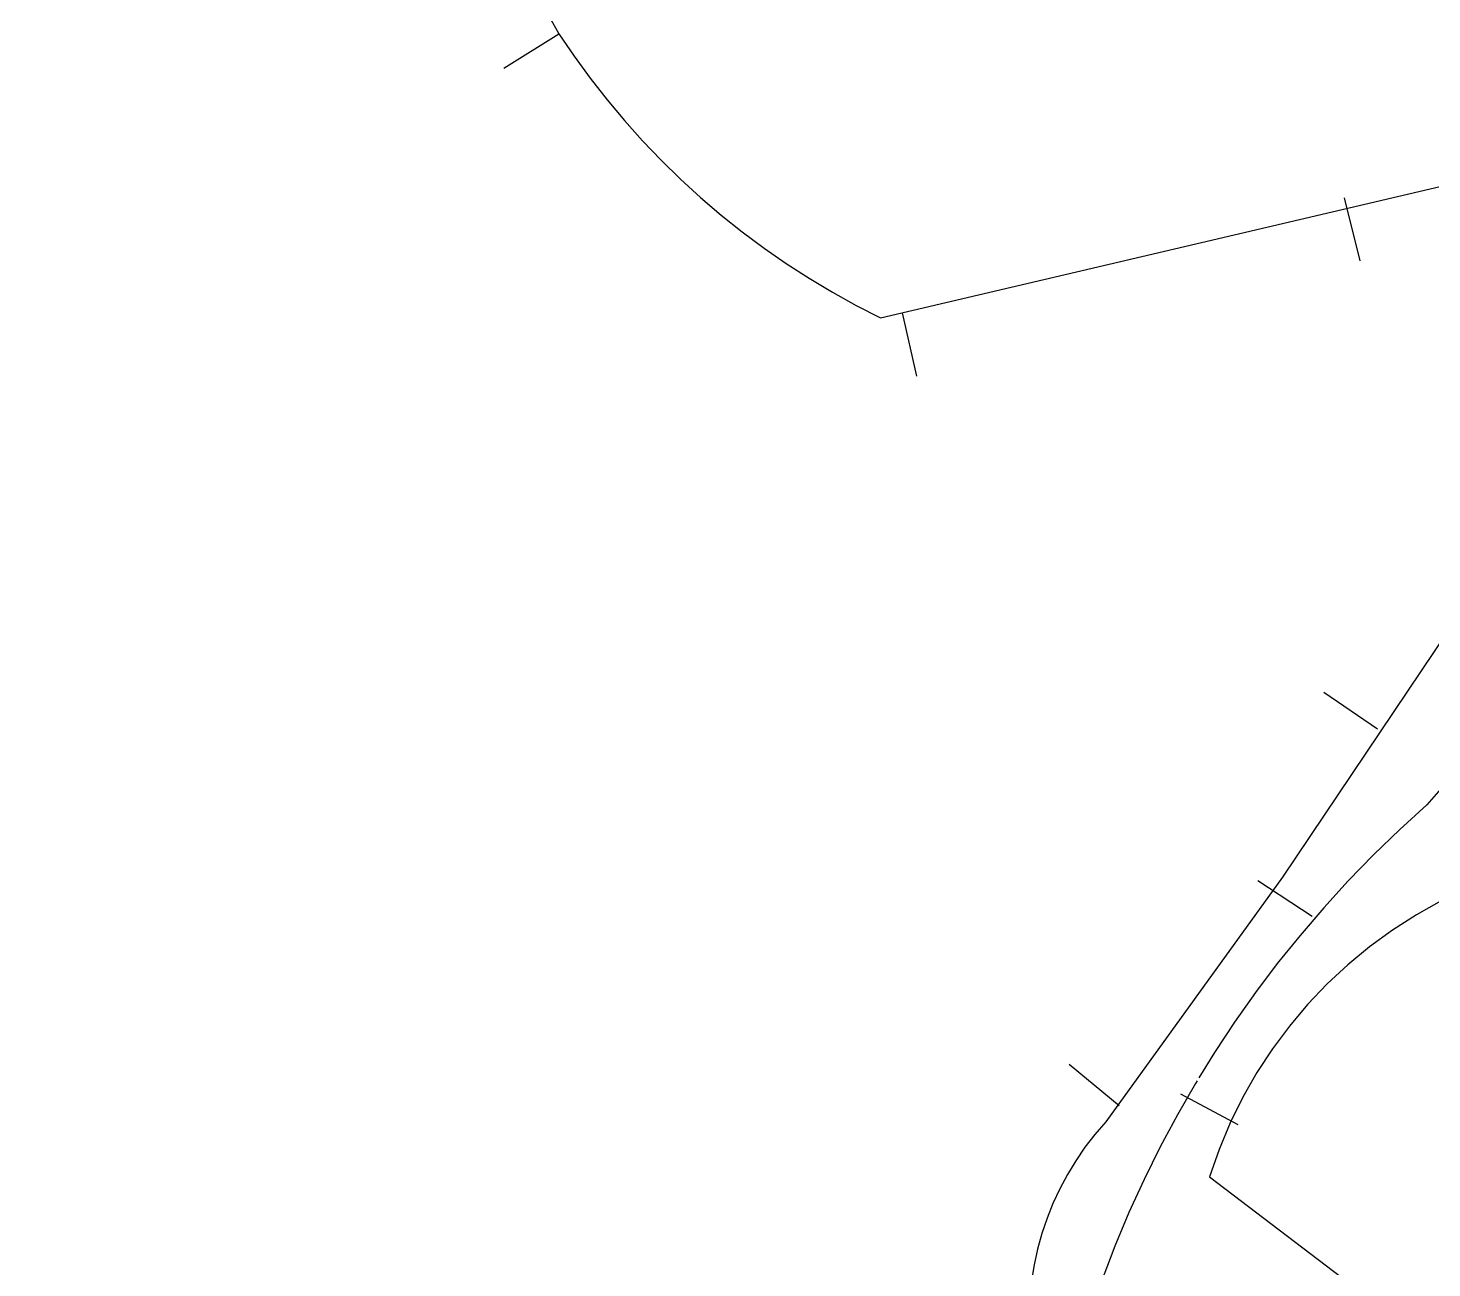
# Model space of a CAD drawing. Header units: feet. Extents: x 1023941 to 1026768, y 90264 to 94497.
# Drawn here: x 1026008.09 to 1026051.09, y 92273.62 to 92311.59 of the extents above; entities that cross this region are included whole.
import ezdxf

# ---------------------------------------------------------------- set-up
doc = ezdxf.new("R2010")
doc.units = ezdxf.units.FT
doc.header["$MEASUREMENT"] = 0
doc.linetypes.add('LTP702', pattern=[40, 40, 0])
doc.linetypes.add('LTP706', pattern=[40, 40, 0])
doc.layers.add('CF-DEP_INDX', color=11, linetype='LTP702')
doc.layers.add('CF-DEP_INT', color=9, linetype='LTP706')

# ---------------------------------------------------------------- blocks, each defined once
blk = doc.blocks.new('DEPRESS2')
blk.add_line((0.005859, -0.996094), (0.001953, -0.001953))
blk = doc.blocks.new('DEPRESS')
blk.add_line((0.005859, -0.996094), (0.001953, -0.001953))

msp = doc.modelspace()

# ---------------------------------------------------------------- linework, layer by layer
at = {"layer": 'CF-DEP_INDX', "elevation": 60, "flags": 128}
msp.add_lwpolyline([(1025966.89, 92533.27, 0.08507193), (1025976.87, 92508.41, -0.0811899), (1025980.35, 92500), (1025978.53, 92503.62), (1025984.74, 92484.62, -0.0409721), (1025983.28, 92462.29, 0.18450031), (1025984.66, 92453.19, 0.07573698), (1025998.16, 92429.94, 0.10095241), (1026023.14, 92417.77), (1026031.85, 92414.91), (1026037.85, 92412.67, -0.14841087), (1026038.33, 92398.97, 0.17885623), (1026039.43, 92378.44), (1026040.28, 92371.31, 0.10915891), (1026031.84, 92352.83), (1026030.19, 92340.25, 0.4709525), (1026039.48, 92328.51), (1026052.21, 92324.98), (1026056.11, 92322.44, -0.30180285), (1026050.94, 92287.8, 0.12553087), (1026040.98, 92273.24), (1026040.72, 92268.64, 0.19737421), (1026047.57, 92262), (1026049.06, 92260.89, -0.29067623), (1026044.58, 92248.21), (1026037.58, 92241.73, 0.12221339), (1026036.7, 92234.31, 0.13225284), (1026036.63, 92224.81, 0.06883228), (1026042.54, 92208.54, -0.06313025), (1026043.24, 92198.1), (1026048.78, 92156.49), (1026050.77, 92139.93), (1026050.92, 92137.5, 0.10546837), (1026042.54, 92134.89, 0.45028407), (1026045.88, 92123.06), (1026051.09, 92118.44, -0.09954642), (1026067.03, 92110.55, -0.15072424), (1026069.72, 92104.99, -0.1710635), (1026062.41, 92079.85), (1026059.43, 92074.78)], format="xyb", dxfattribs=at)
at = {"layer": 'CF-DEP_INT', "elevation": 61, "flags": 128}
msp.add_lwpolyline([(1025965.05, 92590.75), (1025965.35, 92588.48, 0.26192951), (1025967.9, 92583.13), (1025971.41, 92579.58), (1025975.52, 92579.05), (1025982.34, 92579.26, -0.34564485), (1025989.57, 92563.49), (1025988.86, 92554.94), (1025989.17, 92553.6), (1025994.8, 92558.7), (1025996.94, 92558.58, -0.16374284), (1026003.76, 92546.64, -0.25575567), (1025999.67, 92541.29), (1025994.18, 92538.08), (1026011.34, 92533.28, 0.05358651), (1026039, 92520.01, -0.19503633), (1026040.16, 92512.21, 0.12275156), (1026045.19, 92472.52, -0.12731919), (1026051.3, 92430.06), (1026050.27, 92420.84, 0.08517823), (1026050.06, 92402.16), (1026047.75, 92390.23, -0.04121531), (1026044.12, 92358.83), (1026044.06, 92353.57, 0.3064829), (1026047.43, 92343.02, -0.10277619), (1026053.1, 92336.11, -0.12120303), (1026060.81, 92305.05, -0.04286938), (1026053.83, 92285.85, 0.24870589), (1026044.28, 92276.41), (1026053.97, 92269.04), (1026055.51, 92267.2, -0.17104347), (1026053.67, 92258.4, -0.20451223), (1026044.45, 92242.93, 0.34417721), (1026043.87, 92231.99, 0.13269906), (1026049.59, 92227.49), (1026053.86, 92225.79), (1026060.44, 92220.1), (1026064, 92217.37, 0.06762298), (1026075.72, 92203.12, -0.05295287), (1026082.56, 92182.88), (1026090.52, 92153.6), (1026091.27, 92145.6, -0.19034216), (1026090.86, 92132.8, 0.07870904), (1026075.86, 92123.73, 0.184296), (1026074.16, 92110.94, -0.0437341), (1026074.63, 92079.47), (1026074.81, 92058.23), (1026069.19, 92050.2, 0.11133927), (1026066.34, 92043.65, 0.19185094), (1026064.51, 92035.17, -0.1364193), (1026063.69, 92017.98, -0.03686948), (1026042.68, 92015.07), (1026031.5, 92013.18, -0.03227267), (1026009.21, 92019.65, 0.16787848), (1025961.79, 92021.08, -0.11908876), (1025896.98, 92024.49, -0.02322235), (1025811.78, 92055.75, 0.03612599), (1025758.65, 92071.03, -0.07462733), (1025744.81, 92075.65), (1025741.23, 92076.98, 0.02166181), (1025707.01, 92102.4, 0.17038517), (1025698.04, 92105.01, 0.08696614), (1025684.9, 92100.41, -0.04961964), (1025663.79, 92091.76, -0.19380577), (1025654.36, 92092.95, 0.15484261), (1025632.45, 92099.95, -0.16515976), (1025601.88, 92110.41, -0.03229249), (1025562.47, 92147.31, -0.18947439), (1025557.97, 92157.13), (1025555.43, 92193.44, 0.13667853), (1025549.1, 92211.74, 0.02883736), (1025519.72, 92249.96, -0.01680522), (1025494.38, 92275.75, 0.07224414), (1025474.8, 92291.32), (1025452.23, 92303.79, 0.1151945), (1025443.8, 92305.21, -0.07746721), (1025416.77, 92308.13, -0.24798469), (1025402.86, 92323.24, -0.06239462), (1025398.79, 92354.29), (1025396.42, 92389.15), (1025394.36, 92401.08, 0.0200664), (1025397.06, 92445.08, -0.21433431), (1025403.68, 92462.02), (1025419.43, 92479.8, 0.08840055), (1025446.29, 92520.6), (1025450.98, 92530.59), (1025455.43, 92537.56, 0.24787917), (1025456.74, 92541.64, 0.15938316), (1025450.68, 92549.05, -0.20379135), (1025451.82, 92554.68, 0.0469754), (1025471.58, 92603.13), (1025473.81, 92615.14, -0.05594238), (1025484.52, 92663.01, -0.17575376), (1025493, 92677.33, 0.01785104), (1025570.34, 92749.74), (1025599.34, 92773.66, 0.0477159), (1025632.94, 92809.76), (1025637.37, 92814.96, -0.10510351), (1025644.13, 92819.48), (1025646.84, 92820.83, 0.18639264), (1025645.58, 92830.45), (1025641.08, 92843.7, -0.27610129), (1025643.64, 92856.79, -0.02715935), (1025660.32, 92875.6), (1025676.53, 92895.97, -0.11235579), (1025697.09, 92909.74, -0.16247606), (1025707.43, 92900.35, -0.07031637), (1025718.95, 92881.42), (1025748.23, 92818.55, -0.02631616), (1025765.57, 92768.05, -0.01215471), (1025789.75, 92693.78, 0.05182706), (1025793.3, 92680.02), (1025806.26, 92645.73), (1025810.13, 92628.52, 0.06482326), (1025812.37, 92609.8, 0.03107616), (1025824.48, 92570.75, 0.03140695), (1025842.7, 92519.07), (1025846.9, 92506.46, 0.06381245), (1025855.78, 92486.59), (1025859.61, 92479.15, -0.2266004), (1025863.02, 92466.52, 0.11952876), (1025864.39, 92457.48), (1025875.81, 92435.41, -0.06421869), (1025889.38, 92381.25, 0.0465652), (1025894.92, 92353.54), (1025906.28, 92323.72, 0.08546064), (1025910.1, 92314.89, 0.16207404), (1025916.45, 92315.14, 0.04532152), (1025935.93, 92321.32, 0.08158689), (1025949.32, 92334.3), (1025932.97, 92423.2), (1025933.13, 92427.83, 0.26948343), (1025929.2, 92435.76, -0.1871916), (1025921.68, 92435.98, -0.13717324), (1025918.17, 92445.43, -0.01986333), (1025910.02, 92478.45, 0.07828438), (1025902.37, 92499.16, -0.08452952), (1025890.46, 92567.56, -0.04435032), (1025892.13, 92586.16, -0.14898816), (1025898.24, 92595.43, 0.30373653), (1025901.92, 92606.15), (1025900.91, 92614.18), (1025906.26, 92626.61, -0.01558853), (1025913.53, 92689.26, -0.05848604), (1025925.48, 92686.91, -0.26074403), (1025925.51, 92680.77, 0.14753233), (1025932.55, 92673.09, -0.19434357), (1025935.78, 92668.96), (1025935.21, 92662.69), (1025938.77, 92659.65, -0.24892448), (1025944.06, 92652.08), (1025951.61, 92646.48), (1025954.74, 92639.02), (1025951.76, 92630.74), (1025951.04, 92621.5), (1025956.25, 92614.53, -0.12846243), (1025963.46, 92597.52), (1025965.05, 92590.75)], format="xyb", close=True, dxfattribs=at)
at = {"layer": 'CF-DEP_INT', "elevation": 59, "flags": 128}
msp.add_lwpolyline([(1025941.11, 92119.53, -0.05563435), (1025916.03, 92143.83, -0.23845432), (1025910, 92167.84, 0.11607424), (1025909.02, 92192.36, -0.2313141), (1025914.49, 92219.43), (1025916.63, 92222.97), (1025916.71, 92224.06, 0.11922033), (1025906.59, 92224.22, -0.08353169), (1025875.98, 92230.71, 0.01209858), (1025803.13, 92252.36, 0.11702017), (1025790.09, 92254.05), (1025758.84, 92251.94), (1025750.68, 92251.59), (1025743.07, 92254.3, 0.18655795), (1025732.55, 92252.82, -0.10484438), (1025700.4, 92249.56), (1025699.38, 92250.85), (1025698.8, 92257.5), (1025697.81, 92269.88, 0.19221418), (1025690.56, 92281.9), (1025668.06, 92296.3), (1025662.1, 92300.44, -0.2209647), (1025658.57, 92307.89, -0.04544198), (1025661.25, 92324.78, 0.09658749), (1025664.2, 92377.78), (1025663.09, 92387.81, -0.14690116), (1025667.33, 92407.19, -0.04922908), (1025675.37, 92420.23, -0.09897261), (1025680.46, 92424.6, -0.16658065), (1025686.67, 92424.16, 0.20357939), (1025689.49, 92428.4), (1025695.15, 92436.7, 0.23553749), (1025695.75, 92444.09), (1025693.31, 92453.04), (1025690.97, 92457.01), (1025689.32, 92459.09, 0.22569092), (1025674.42, 92455.13, 0.21132726), (1025673.78, 92450.1), (1025675.72, 92436.27, -0.37746227), (1025674.24, 92426.35, -0.25296372), (1025645.72, 92417.86, -0.02693106), (1025617.37, 92422.46, -0.20108646), (1025604.56, 92430.33, -0.04492822), (1025593.3, 92447.77), (1025591.75, 92452.52), (1025591.23, 92455.54, -0.14606752), (1025600.78, 92472.25), (1025607.86, 92480.45, 0.20955548), (1025612.49, 92496.42), (1025612.17, 92500.21, -0.13157481), (1025620.28, 92513.36), (1025647.18, 92544.06), (1025651.5, 92549.28), (1025655.57, 92592.75, -0.164454), (1025686.62, 92635.09, -0.03686922), (1025717.53, 92655.92), (1025767.86, 92685.99, 0.27464762), (1025772.16, 92690.91), (1025772.16, 92690.91, 0.06327886), (1025764.74, 92698.95, -0.12085425), (1025758.09, 92708.12, -0.23587498), (1025758.64, 92712.47), (1025779.62, 92696.71, -0.09950664), (1025786.04, 92680.7, -0.02557275), (1025802.96, 92630.79), (1025812.05, 92586.53, 0.02143717), (1025837.72, 92510.51, 0.03464432), (1025853.25, 92470.33, 0.09754561), (1025859.38, 92449.62, -0.06679489), (1025878.47, 92390.77, 0.01698651), (1025892.26, 92331.52), (1025897.95, 92300.39), (1025899.25, 92287.07, 0.035478), (1025906.06, 92269.51, -0.30642048), (1025906.76, 92261.92, 0.43368766), (1025910.87, 92255, 0.05669942), (1025943.41, 92252.03, 0.19066105), (1025954.25, 92253.77), (1025970.75, 92261.83, 0.07559237), (1025968.65, 92288.51), (1025956.55, 92342.62, -0.02285039), (1025947.74, 92388.86, -0.05276188), (1025959.02, 92394.89, 0.33792055), (1025965.05, 92404.58, -0.16891969), (1025967.06, 92413.11, 0.07991288), (1025970.27, 92420.49), (1025976.69, 92439.58), (1026013.86, 92377.3, -0.25910941), (1026014.14, 92360.76, -0.14397132), (1026014.42, 92350.24, 0.07362539), (1026012.92, 92331.53), (1026024.35, 92311.42, 0.13473401), (1026034.2, 92302.72), (1026056.29, 92307.9, -0.2591472), (1026054.36, 92297.27), (1026046.52, 92285.59), (1026041.1, 92278.09, 0.22508041), (1026038.84, 92270.75, 0.28808891), (1026044.8, 92260.51, -0.37561886), (1026042.5, 92251.47, 0.40117702), (1026034.41, 92236.61, 0.08979408), (1026037.58, 92217, -0.03618371), (1026047.03, 92161.54), (1026048.92, 92147.68), (1026049.27, 92139.95, -0.20888072), (1026043.82, 92137.68, 0.32770745), (1026039.15, 92129.96, -0.04077794), (1026037.68, 92111.93, 0.0997548), (1026045.57, 92102.01), (1026046.64, 92100.26, -0.10051558), (1026027.9, 92078.29), (1026021.99, 92070.97), (1026019.86, 92068.8), (1026006.62, 92077.16)], format="xyb", dxfattribs=at)

# ---------------------------------------------------------------- block references
at = {"layer": 'CF-DEP_INDX', "xscale": 1.999999999988698, "yscale": 2, "zscale": 2, "rotation": 236.7764460003905}
msp.add_blockref('DEPRESS', (1026047.43, 92284.4, 60), dxfattribs=at)
at = {"layer": 'CF-DEP_INT', "yscale": 2, "zscale": 2}
for p, xscale, rotation in [((1026024.35, 92311.42, 59), 1.999999999994459, 301.7770879998695), ((1026048.41, 92306.4, 59), 2.000000000017942, 13.77998400004163), ((1026034.87, 92302.87, 59), 2.000000000041371, 12.66252099963055), ((1026049.43, 92290.13, 59), 1.999999999991745, 235.4360160003284), ((1026041.52, 92278.6, 59), 1.99999999996696, 230.3374790008726), ((1026045.15, 92278.01, 61), 1.999999999984679, 241.5594380009643)]:
    msp.add_blockref('DEPRESS2', p, dxfattribs=dict(at, xscale=xscale, rotation=rotation))

doc.saveas('drawing.dxf')
